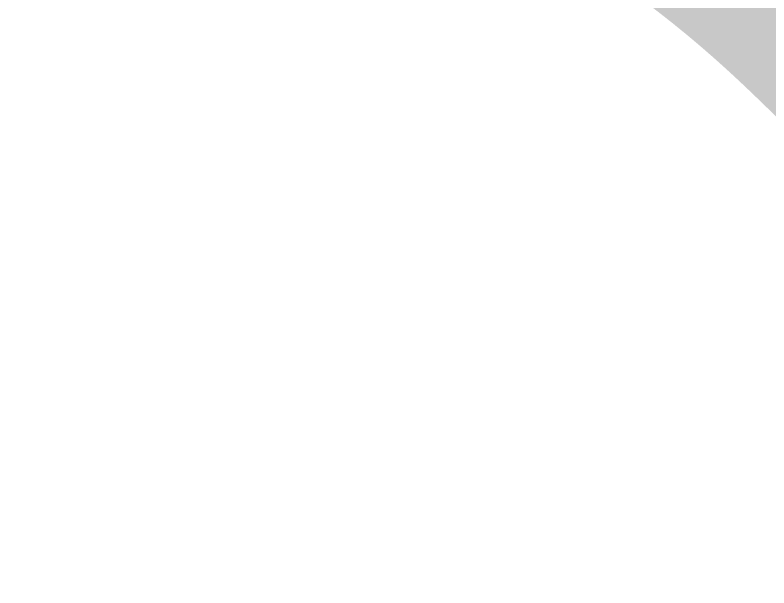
# Model space of a CAD drawing. Header units: millimetres. Extents: x 19458 to 19801, y 4351 to 4752.
# Drawn here: x 19512.06 to 19534.95, y 4472.94 to 4490.35 of the extents above; entities that cross this region are included whole.
import ezdxf

# ---------------------------------------------------------------- set-up
doc = ezdxf.new("R2010")
doc.units = ezdxf.units.MM
for name, color, linetype in [('cotas', 1, 'Continuous'), ('cotas @ 300', 1, 'Continuous'), ('cotas @ 400', 1, 'Continuous'), ('cotas @ 500', 1, 'Continuous')]:
    doc.layers.add(name, color=color, linetype=linetype)
doc.styles.add('century gothic', font='GOTHIC.TTF')
doc.dimstyles.new('ANOTATIVE 100 SMCONSTRUCCIONES', dxfattribs={"dimscale": 0, "dimtxt": 0.18, "dimasz": 0.15, "dimexe": 0.18, "dimexo": 0.09, "dimgap": 0.1, "dimtad": 1, "dimzin": 0, "dimdsep": 46, "dimtxsty": 'century gothic', "dimblk1": 'FLECHA1', "dimblk2": 'FLECHA1', "dimsah": 1, "dimcen": 0.18, "dimdle": 0.075, "dimclrd": 1, "dimclre": 1, "dimclrt": 2, "dimaunit": 1, "dimadec": 0, "dimazin": 0, "dimtfac": 0.75, "dimtix": 1, "dimtmove": 2, "dimatfit": 3, "dimfxl": 0.09, "dimtvp": 1.5, "dimtfill": 1, "dimtolj": 1, "dimtzin": 0, "dimarcsym": 0})

# ---------------------------------------------------------------- blocks, each defined once
blk = doc.blocks.new('FLECHA1')
at = {"color": 4}
blk.add_line((-0.24618, -0.24808), (0.24808, 0.25), dxfattribs=at)
at = {"color": 1}
blk.add_line((-1, 0), (0.49616, 0), dxfattribs=at)
blk = doc.blocks.new('*D1568')
at = {"layer": 'cotas', "color": 1, "lineweight": -2, "transparency": 16777216}
for p, q in [((19614.326, 4625.845), (19614.326, 4700.845)), ((19570.984, 4550.845), (19524.326, 4550.845)), ((19614.326, 4548.43), (19614.326, 4550.845)), ((19570.534, 4548.43), (19524.326, 4548.43)), ((19614.326, 4473.43), (19614.326, 4398.43))]:
    blk.add_line(p, q, dxfattribs=at)
at = {"layer": 'Defpoints', "color": 0, "transparency": 16777216}
for p in [(19614.326, 4550.845), (19615.984, 4550.845), (19615.534, 4548.43)]:
    blk.add_point(p, dxfattribs=at)
at = {"layer": 'cotas', "color": 1, "lineweight": -2, "transparency": 16777216, "xscale": 75, "yscale": 75, "zscale": 75}
for p, rotation in [((19614.326, 4550.845), 270), ((19614.326, 4548.43), 90)]:
    blk.add_blockref('FLECHA1', p, dxfattribs=dict(at, rotation=rotation))
at = {"layer": 'cotas', "color": 2, "transparency": 16777216, "insert": (19517.338, 4549.637), "char_height": 90, "attachment_point": 5, "rotation": 90, "style": 'century gothic', "bg_fill": 3, "box_fill_scale": 1.1, "bg_fill_color": 256, "bg_fill_true_color": 13158600, "bg_fill_transparency": 0}
blk.add_mtext('\\A1;2.42', dxfattribs=at)
blk = doc.blocks.new('*D1614')
at = {"layer": 'cotas', "color": 1, "lineweight": -2, "transparency": 16777216}
for p, q in [((19614.326, 4595.845), (19614.326, 4640.845)), ((19588.984, 4550.845), (19560.326, 4550.845)), ((19614.326, 4548.43), (19614.326, 4550.845)), ((19588.534, 4548.43), (19560.326, 4548.43)), ((19614.326, 4503.43), (19614.326, 4458.43))]:
    blk.add_line(p, q, dxfattribs=at)
at = {"layer": 'Defpoints', "color": 0, "transparency": 16777216}
for p in [(19614.326, 4550.845), (19615.984, 4550.845), (19615.534, 4548.43)]:
    blk.add_point(p, dxfattribs=at)
at = {"layer": 'cotas', "color": 1, "lineweight": -2, "transparency": 16777216, "xscale": 45, "yscale": 45, "zscale": 45}
for p, rotation in [((19614.326, 4550.845), 270), ((19614.326, 4548.43), 90)]:
    blk.add_blockref('FLECHA1', p, dxfattribs=dict(at, rotation=rotation))
at = {"layer": 'cotas', "color": 2, "transparency": 16777216, "insert": (19556.133, 4549.637), "char_height": 54, "attachment_point": 5, "rotation": 90, "style": 'century gothic', "bg_fill": 3, "box_fill_scale": 1.1, "bg_fill_color": 256, "bg_fill_true_color": 13158600, "bg_fill_transparency": 0}
blk.add_mtext('\\A1;2.42', dxfattribs=at)
blk = doc.blocks.new('*D1620')
at = {"layer": 'cotas', "color": 1, "lineweight": -2, "transparency": 16777216}
for p, q in [((19614.326, 4610.845), (19614.326, 4670.845)), ((19579.984, 4550.845), (19542.326, 4550.845)), ((19614.326, 4548.43), (19614.326, 4550.845)), ((19579.534, 4548.43), (19542.326, 4548.43)), ((19614.326, 4488.43), (19614.326, 4428.43))]:
    blk.add_line(p, q, dxfattribs=at)
at = {"layer": 'Defpoints', "color": 0, "transparency": 16777216}
for p in [(19614.326, 4550.845), (19615.984, 4550.845), (19615.534, 4548.43)]:
    blk.add_point(p, dxfattribs=at)
at = {"layer": 'cotas', "color": 1, "lineweight": -2, "transparency": 16777216, "xscale": 60, "yscale": 60, "zscale": 60}
for p, rotation in [((19614.326, 4550.845), 270), ((19614.326, 4548.43), 90)]:
    blk.add_blockref('FLECHA1', p, dxfattribs=dict(at, rotation=rotation))
at = {"layer": 'cotas', "color": 2, "transparency": 16777216, "insert": (19536.735, 4549.637), "char_height": 72, "attachment_point": 5, "rotation": 90, "style": 'century gothic', "bg_fill": 3, "box_fill_scale": 1.1, "bg_fill_color": 256, "bg_fill_true_color": 13158600, "bg_fill_transparency": 0}
blk.add_mtext('\\A1;2.42', dxfattribs=at)
blk = doc.blocks.new('*U1729')
at = {"layer": 'cotas @ 500'}
dim = blk.add_linear_dim(base=(19614.326038274, 4550.84482378), p1=(19615.533859709, 4548.42982378), p2=(19615.98360808, 4550.84482378), angle=90, dimstyle='ANOTATIVE 100 SMCONSTRUCCIONES', override={"dimscale": 500, "dimtix": 1, "dimtofl": 1, "dimtmove": 1, "dimatfit": 1}, dxfattribs=at)
dim.commit()
dim.dimension.update_dxf_attribs({"geometry": '*D1568', "text_midpoint": (19517.337595038, 4549.63732378)})
at = {"layer": 'cotas @ 300'}
dim = blk.add_linear_dim(base=(19614.326038274, 4550.84482378), p1=(19615.533859709, 4548.42982378), p2=(19615.98360808, 4550.84482378), angle=90, dimstyle='ANOTATIVE 100 SMCONSTRUCCIONES', override={"dimscale": 300, "dimtix": 1, "dimtofl": 1, "dimtmove": 1, "dimatfit": 1}, dxfattribs=at)
dim.commit()
dim.dimension.update_dxf_attribs({"geometry": '*D1614', "text_midpoint": (19556.132972332, 4549.63732378)})
at = {"layer": 'cotas @ 400'}
dim = blk.add_linear_dim(base=(19614.326038274, 4550.84482378), p1=(19615.533859709, 4548.42982378), p2=(19615.98360808, 4550.84482378), angle=90, dimstyle='ANOTATIVE 100 SMCONSTRUCCIONES', override={"dimscale": 400, "dimtix": 1, "dimtofl": 1, "dimtmove": 1, "dimatfit": 1}, dxfattribs=at)
dim.commit()
dim.dimension.update_dxf_attribs({"geometry": '*D1620', "text_midpoint": (19536.735283685, 4549.63732378)})

msp = doc.modelspace()

# ---------------------------------------------------------------- block references
at = {"layer": 'cotas'}
msp.add_blockref('*U1729', (0, 0), dxfattribs=at)

doc.saveas('drawing.dxf')
